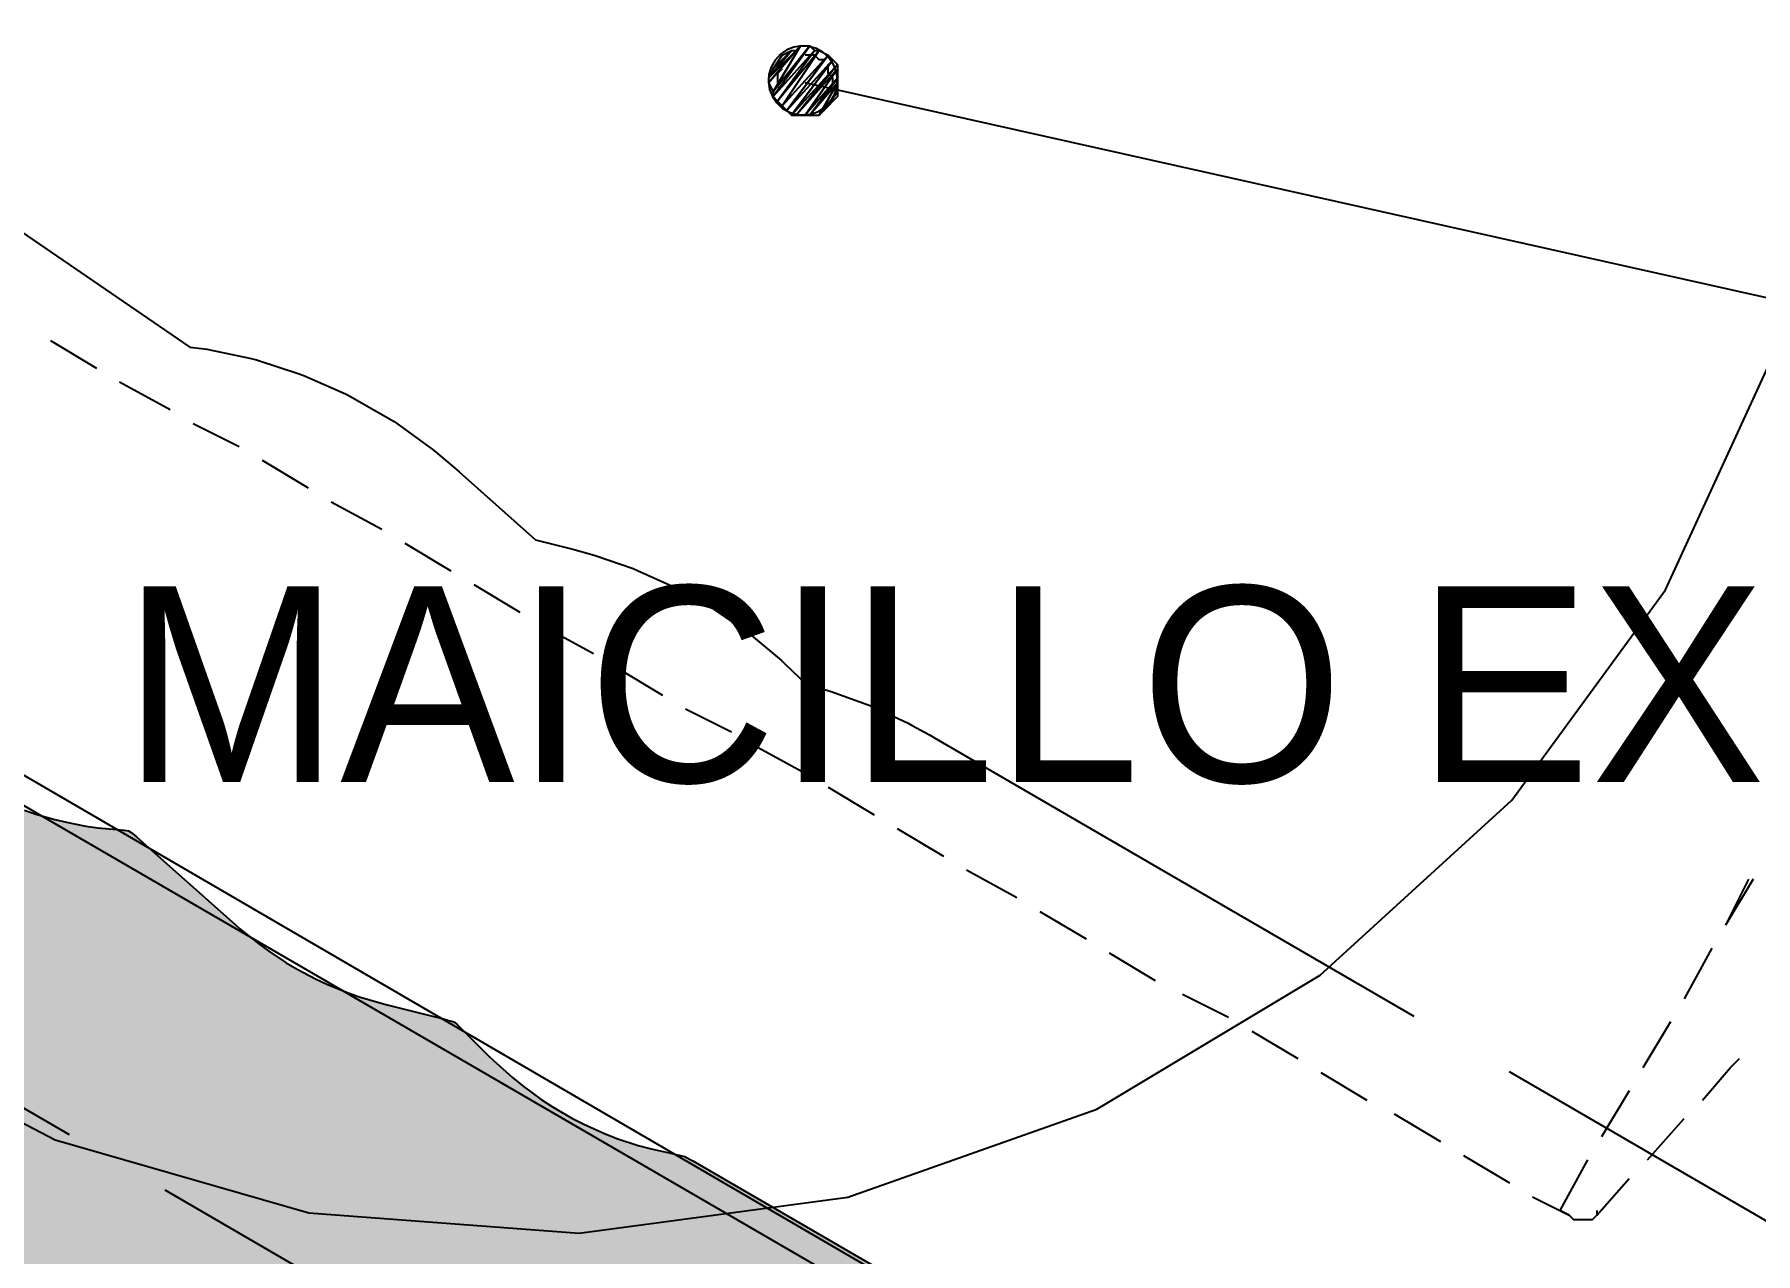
# Model space of a CAD drawing. Header units: metres. Extents: x 1 to 213, y 1 to 147.
# Drawn here: x 108.174 to 112.132, y 49.473 to 52.276 of the extents above; entities that cross this region are included whole.
import ezdxf

# ---------------------------------------------------------------- set-up
doc = ezdxf.new("R2010")
doc.units = ezdxf.units.M
doc.linetypes.add('DASHED', pattern=[1.524, 1.27, -0.254])
for name, color, linetype in [('00-BASE-ARQUITECTURA', 8, 'Continuous'), ('00-BASE-MAICILLO-EXISTENTE', 33, 'Continuous'), ('PJ-GRAVILLA', 42, 'Continuous'), ('PJ-LIMITE-JARDIN', 7, 'Continuous'), ('PJ-PROTEGIDO', 30, 'DASHED'), ('PJ-RIEGO-SECTORES', 5, 'Continuous')]:
    doc.layers.add(name, color=color, linetype=linetype)

msp = doc.modelspace()

# ---------------------------------------------------------------- hatches: boundary and pattern name
at = {"layer": 'PJ-GRAVILLA'}
h = msp.add_hatch(dxfattribs=at)
h.set_pattern_fill('GRAVEL', scale=0.03)
h.paths.add_polyline_path([(107.3332, 51.0186), (107.3393, 51.0152), (107.3455, 51.0114), (107.3517, 51.0074), (107.9627, 50.5893), (107.9742, 50.5818), (108.0189, 50.5542), (108.0428, 50.5408), (108.0836, 50.5205), (108.1087, 50.5094), (108.1512, 50.4928), (108.1771, 50.484), (108.221, 50.4714), (108.2476, 50.465), (108.2925, 50.4564), (108.3196, 50.4525), (108.3718, 50.4474), (108.3806, 50.4468), (108.3904, 50.4457), (108.3966, 50.4413), (108.4034, 50.4358), (108.4093, 50.4308), (108.6355, 50.2298), (108.6466, 50.2204), (108.6897, 50.1857), (108.713, 50.1687), (108.7532, 50.1422), (108.7781, 50.1275), (108.8206, 50.105), (108.8468, 50.0928), (108.8913, 50.0745), (108.9185, 50.0648), (108.9715, 50.0489), (108.9854, 50.045), (109.1198, 50.0114), (109.1263, 50.0096), (109.1337, 50.0074), (109.14, 50.0052), (109.1451, 50.0009), (109.1508, 49.9958), (109.1557, 49.9911), (109.2184, 49.9284), (109.2296, 49.9177), (109.2737, 49.878), (109.2978, 49.8584), (109.3395, 49.828), (109.3655, 49.811), (109.4101, 49.7851), (109.4376, 49.7709), (109.4847, 49.7497), (109.5136, 49.7384), (109.5626, 49.7222), (109.5925, 49.7139), (109.6336, 49.7049), (109.6632, 49.6982), (109.6694, 49.6965), (109.6752, 49.6938), (109.6823, 49.69), (109.6883, 49.6868), (111.9893, 48.3507), (112.0025, 48.3435), (112.0534, 48.3172), (112.0807, 48.3048), (112.1271, 48.2865), (112.1555, 48.2769), (112.2034, 48.2633), (112.2326, 48.2566), (112.2817, 48.2478), (112.3114, 48.244), (112.3611, 48.2402), (112.3911, 48.2394), (112.4409, 48.2405), (112.4708, 48.2427), (112.5203, 48.2488), (112.5498, 48.254), (112.5984, 48.265), (112.6272, 48.2731), (112.6745, 48.2889), (112.7024, 48.2998), (112.7479, 48.3202), (112.7746, 48.3339), (112.8178, 48.3587), (112.8429, 48.375), (112.8835, 48.404), (112.9069, 48.4227), (112.9443, 48.4556), (112.9658, 48.4765), (112.9997, 48.513), (113.019, 48.536), (113.0491, 48.5757), (113.066, 48.6004), (113.092, 48.643), (113.1064, 48.6692), (113.128, 48.7142), (113.1397, 48.7417), (113.1568, 48.7886), (113.1656, 48.8172), (113.1779, 48.8655), (113.1838, 48.8949), (113.1913, 48.9442), (113.1943, 48.974), (113.1971, 49.0313), (113.1975, 49.0462), (113.1975, 49.0562), (113.1977, 49.0638), (113.1981, 49.0719), (113.1989, 49.0793), (113.2055, 49.0825), (113.213, 49.0858), (113.22, 49.0886), (113.3248, 49.1279), (113.338, 49.1332), (113.388, 49.1547), (113.4135, 49.1672), (113.455, 49.1899), (113.4793, 49.2047), (113.5185, 49.2313), (113.5412, 49.2483), (113.5777, 49.2784), (113.5987, 49.2976), (113.6322, 49.331), (113.6513, 49.352), (113.686, 49.394), (113.6948, 49.4052), (113.801, 49.5467), (113.8055, 49.5525), (113.8108, 49.5588), (113.8156, 49.5641), (113.8224, 49.5665), (113.8303, 49.5689), (113.8373, 49.5709), (113.9694, 49.6039), (113.9764, 49.6055), (113.9842, 49.607), (113.9912, 49.6081), (113.9978, 49.6058), (114.0053, 49.6029), (114.0118, 49.6002), (114.7641, 49.2659), (114.7706, 49.2628), (114.7778, 49.2591), (114.784, 49.2556), (114.7873, 49.2493), (114.7907, 49.2419), (114.7935, 49.2353), (114.8642, 49.0587), (114.8668, 49.0515), (114.8696, 49.0434), (114.8717, 49.0362), (114.8685, 49.0294), (114.8645, 49.0219), (114.8607, 49.0152), (114.8411, 48.9826), (114.8338, 48.9698), (114.8071, 48.9198), (114.7945, 48.893), (114.7756, 48.8475), (114.7657, 48.8197), (114.7514, 48.7725), (114.7442, 48.7438), (114.7347, 48.6955), (114.7304, 48.6662), (114.7256, 48.6172), (114.7242, 48.5876), (114.7244, 48.5384), (114.7259, 48.5088), (114.7308, 48.4598), (114.7353, 48.4306), (114.745, 48.3823), (114.7523, 48.3536), (114.7668, 48.3065), (114.7768, 48.2787), (114.7959, 48.2333), (114.8086, 48.2066), (114.832, 48.1632), (114.8474, 48.1379), (114.8749, 48.0971), (114.8927, 48.0734), (114.9289, 48.0298), (114.9386, 48.0187), (115.0225, 47.9272), (115.033, 47.9163), (115.0741, 47.8757), (115.0966, 47.8557), (115.1357, 47.8242), (115.1601, 47.8064), (115.2022, 47.779), (115.2282, 47.7639), (115.2796, 47.7373), (115.2931, 47.7308), (116.0857, 47.3705), (116.0926, 47.3671), (116.1002, 47.3632), (116.1068, 47.3594), (116.1099, 47.3525), (116.113, 47.3445), (116.1156, 47.3372), (116.1884, 47.1188), (116.1907, 47.1115), (116.193, 47.103), (116.1947, 47.0956), (116.1964, 47.0813), (116.1964, 47.0807), (116.2029, 47.0248), (116.2077, 46.9958), (116.2181, 46.9479), (116.2257, 46.9195), (116.2407, 46.8729), (116.251, 46.8454), (116.2705, 46.8005), (116.2835, 46.7742), (116.3073, 46.7314), (116.3228, 46.7064), (116.3507, 46.6662), (116.3685, 46.6429), (116.4002, 46.6055), (116.4203, 46.5841), (116.4554, 46.55), (116.4775, 46.5306), (116.5158, 46.5002), (116.5397, 46.4831), (116.5808, 46.4565), (116.6063, 46.4418), (116.6498, 46.4194), (116.6765, 46.4072), (116.722, 46.3892), (116.7498, 46.3797), (116.7969, 46.3662), (116.8255, 46.3595), (116.8651, 46.3522), (116.8948, 46.3466), (116.9013, 46.3451), (116.9071, 46.3419), (116.9139, 46.3378), (116.9197, 46.3342), (117.713, 45.8053), (117.7266, 45.7967), (117.7796, 45.7653), (117.8082, 45.7505), (117.8569, 45.7283), (117.8868, 45.7165), (117.9453, 45.6972), (117.9607, 45.6925), (118.0851, 45.6586), (118.0986, 45.6553), (118.1507, 45.6436), (118.1782, 45.6388), (118.2243, 45.6329), (118.252, 45.6307), (118.2984, 45.6291), (118.3263, 45.6295), (118.3727, 45.6322), (118.4004, 45.6351), (118.4463, 45.6422), (118.4736, 45.6477), (118.5254, 45.6606), (118.5389, 45.6643), (119.4801, 45.9467), (119.4938, 45.9512), (119.5457, 45.9695), (119.5723, 45.9804), (119.6157, 46.0005), (119.6412, 46.0139), (119.6824, 46.0381), (119.7065, 46.0538), (119.7511, 46.0861), (119.7625, 46.0948), (120.5867, 46.7542), (120.5972, 46.763), (120.6369, 46.7978), (120.6567, 46.817), (120.6883, 46.8503), (120.7063, 46.8711), (120.7347, 46.9072), (120.7507, 46.9296), (120.7756, 46.9682), (120.7895, 46.992), (120.814, 47.0387), (120.8202, 47.0511), (121.0014, 47.4395), (121.0065, 47.451), (121.025, 47.4954), (121.0337, 47.519), (121.0465, 47.5589), (121.0532, 47.5831), (121.064, 47.63), (121.0666, 47.6423), (121.1583, 48.1314), (121.1605, 48.1444), (121.1676, 48.1945), (121.1701, 48.2208), (121.1725, 48.2647), (121.1727, 48.2911), (121.171, 48.3417), (121.1702, 48.3549), (121.0566, 49.7941), (121.0551, 49.8086), (121.048, 49.8638), (121.043, 49.8923), (121.0322, 49.9395), (121.0244, 49.9675), (121.0069, 50.0203), (121.0019, 50.034), (120.8804, 50.348), (120.8746, 50.3618), (120.8514, 50.414), (120.8379, 50.4406), (120.8133, 50.4837), (120.7973, 50.5088), (120.7685, 50.5493), (120.7501, 50.5727), (120.7174, 50.6101), (120.6967, 50.6316), (120.6605, 50.6656), (120.6378, 50.6849), (120.5984, 50.7151), (120.5739, 50.7321), (120.5317, 50.7583), (120.5056, 50.7727), (120.4611, 50.7946), (120.4337, 50.8063), (120.3872, 50.8237), (120.3587, 50.8327), (120.3107, 50.8453), (120.2815, 50.8514), (120.2325, 50.8592), (120.2029, 50.8624), (120.1533, 50.8653), (120.1235, 50.8656), (120.0739, 50.8635), (120.0442, 50.8608), (119.995, 50.8538), (119.9658, 50.8482), (119.9175, 50.8364), (119.889, 50.8279), (119.8421, 50.8114), (119.8146, 50.8), (119.7696, 50.7789), (119.7433, 50.765), (119.6943, 50.7357), (119.6816, 50.7277), (119.4782, 50.5921), (119.4722, 50.5883), (119.4654, 50.5842), (119.4592, 50.5809), (119.4527, 50.5834), (119.4455, 50.5866), (119.439, 50.5896), (119.1273, 50.7455), (119.1208, 50.7489), (119.1137, 50.7529), (119.1076, 50.7568), (119.1054, 50.7636), (119.1031, 50.7714), (119.1013, 50.7785), (119.0566, 50.9723), (119.0529, 50.9865), (119.0377, 51.0405), (119.0283, 51.0683), (119.0105, 51.1137), (118.9985, 51.1405), (118.9764, 51.184), (118.9618, 51.2094), (118.9355, 51.2505), (118.9186, 51.2744), (118.8884, 51.3127), (118.8692, 51.3349), (118.8354, 51.3701), (118.8141, 51.3902), (118.7771, 51.422), (118.754, 51.44), (118.714, 51.468), (118.6892, 51.4836), (118.6467, 51.5076), (118.6205, 51.5207), (118.5759, 51.5404), (118.5485, 51.5509), (118.5022, 51.5662), (118.4739, 51.574), (118.4263, 51.5846), (118.3975, 51.5896), (118.349, 51.5956), (118.3198, 51.5978), (118.271, 51.599), (118.2417, 51.5983), (118.1931, 51.5947), (118.164, 51.5912), (118.1159, 51.5829), (118.0873, 51.5765), (118.0402, 51.5636), (118.0124, 51.5545), (117.9668, 51.537), (117.94, 51.5252), (117.8964, 51.5034), (117.8708, 51.4891), (117.8404, 51.4699), (117.834, 51.4662), (117.8276, 51.463), (117.8203, 51.4649), (117.8123, 51.4674), (117.805, 51.4699), (117.6663, 51.522), (117.6526, 51.5267), (117.5997, 51.5437), (117.5717, 51.5512), (117.5246, 51.5614), (117.496, 51.5662), (117.4481, 51.5719), (117.4192, 51.5739), (117.3709, 51.5748), (117.3419, 51.574), (117.2866, 51.5698), (117.2722, 51.5684), (117.1448, 51.5525), (117.1376, 51.5517), (117.1296, 51.5511), (117.1225, 51.5509), (117.1165, 51.5546), (117.1098, 51.5591), (117.1039, 51.5633), (116.9634, 51.6687), (116.9579, 51.673), (116.9519, 51.678), (116.9468, 51.6826), (116.9443, 51.689), (116.9418, 51.6965), (116.9397, 51.7031), (116.9273, 51.7464), (116.9229, 51.7607), (116.9044, 51.8149), (116.8934, 51.8426), (116.8728, 51.8879), (116.859, 51.9144), (116.834, 51.9574), (116.8177, 51.9825), (116.7885, 52.0228), (116.7698, 52.046), (116.7367, 52.0832), (116.7158, 52.1045), (116.6737, 52.1433), (116.6625, 52.1532), (116.611, 52.1961), (116.6054, 52.201), (116.5994, 52.2065), (116.5944, 52.2116), (116.5945, 52.2189), (116.5949, 52.227), (116.5956, 52.2344), (116.6345, 52.5844), (116.6355, 52.5918), (116.6368, 52.6), (116.6383, 52.6071), (116.6445, 52.611), (116.6517, 52.615), (116.6583, 52.6185), (116.8802, 52.7295), (116.887, 52.7327), (116.895, 52.7362), (116.902, 52.7389), (116.9095, 52.7401), (116.9253, 52.7418), (116.9402, 52.7438), (116.997, 52.753), (117.0264, 52.7592), (117.0747, 52.772), (117.1033, 52.7812), (117.1502, 52.7988), (117.1777, 52.8108), (117.2225, 52.833), (117.2487, 52.8476), (117.2911, 52.8742), (117.3157, 52.8914), (117.3552, 52.9221), (117.378, 52.9417), (117.4143, 52.9761), (117.435, 52.9979), (117.4676, 53.0358), (117.486, 53.0595), (117.5147, 53.1005), (117.5306, 53.126), (117.555, 53.1696), (117.5684, 53.1966), (117.5883, 53.2424), (117.5989, 53.2705), (117.6141, 53.3182), (117.6218, 53.3472), (117.6322, 53.3961), (117.637, 53.4258), (117.6424, 53.4755), (117.6442, 53.5055), (117.6447, 53.5555), (117.6435, 53.5855), (117.6389, 53.6353), (117.6347, 53.6651), (117.6252, 53.7142), (117.618, 53.7433), (117.6037, 53.7912), (117.5936, 53.8195), (117.5745, 53.8658), (117.5617, 53.8929), (117.5381, 53.937), (117.5226, 53.9628), (117.4947, 54.0043), (117.4767, 54.0283), (117.44, 54.0727), (117.4301, 54.084), (117.18, 54.3568), (117.1758, 54.3617), (117.171, 54.3674), (117.1671, 54.3725), (117.1636, 54.3779), (117.1599, 54.3843), (117.1568, 54.3899), (116.736, 55.1893), (116.7328, 55.1958), (116.7293, 55.2033), (116.7266, 55.21), (116.7259, 55.2172), (116.7255, 55.2254), (116.7253, 55.2327), (116.7253, 55.4047), (116.7255, 55.4127), (116.726, 55.4218), (116.7268, 55.4298), (116.7302, 55.437), (116.7344, 55.4451), (116.7383, 55.4521), (117.555, 56.8241), (117.5623, 56.8372), (117.5892, 56.8878), (117.6018, 56.915), (117.6207, 56.9611), (117.6306, 56.9893), (117.6447, 57.0371), (117.6517, 57.0662), (117.661, 57.1152), (117.6651, 57.1448), (117.6695, 57.1945), (117.6707, 57.2244), (117.6701, 57.2742), (117.6682, 57.3041), (117.6626, 57.3536), (117.6578, 57.3832), (117.6474, 57.4319), (117.6396, 57.4608), (117.6244, 57.5083), (117.6138, 57.5362), (117.5939, 57.5819), (117.5805, 57.6087), (117.5562, 57.6522), (117.5402, 57.6776), (117.5117, 57.7184), (117.4933, 57.742), (117.4608, 57.7798), (117.4402, 57.8015), (117.404, 57.8358), (117.3814, 57.8553), (117.3361, 57.8905), (117.324, 57.8994), (116.7176, 58.3239), (116.7049, 58.3323), (116.6554, 58.3634), (116.6287, 58.3783), (116.5831, 58.4007), (116.5551, 58.4128), (116.5075, 58.4305), (116.4783, 58.4397), (116.4292, 58.4525), (116.3993, 58.4587), (116.349, 58.4664), (116.3187, 58.4695), (116.2807, 58.4715), (116.2478, 58.4734), (116.2408, 58.4742), (116.2352, 58.4787), (116.2291, 58.4843), (116.2237, 58.4894), (116.0809, 58.6322), (116.0709, 58.6417), (116.0319, 58.6773), (116.0107, 58.695), (115.9741, 58.7227), (115.9513, 58.7383), (115.9123, 58.7625), (115.8882, 58.7759), (115.8472, 58.7965), (115.822, 58.8077), (115.7792, 58.8243), (115.7531, 58.8332), (115.7089, 58.8458), (115.6821, 58.8522), (115.6302, 58.8621), (115.6166, 58.8644), (115.6004, 58.8667), (115.5936, 58.8678), (115.5859, 58.8693), (115.5793, 58.8708), (115.574, 58.8752), (115.5683, 58.8805), (115.5633, 58.8852), (115.4182, 59.0303), (115.4058, 59.0421), (115.3567, 59.0858), (115.3299, 59.1071), (115.2832, 59.14), (115.2541, 59.1581), (115.1965, 59.1896), (115.1812, 59.1973), (114.4967, 59.5216), (114.4903, 59.5248), (114.4831, 59.5286), (114.477, 59.5323), (114.4713, 59.5364), (114.4649, 59.5416), (114.4595, 59.5462), (114.3097, 59.6793), (114.2987, 59.6886), (114.2556, 59.7234), (114.2322, 59.7404), (114.192, 59.7669), (114.1671, 59.7816), (114.1245, 59.8041), (114.0983, 59.8164), (114.0538, 59.8346), (114.0265, 59.8443), (113.9804, 59.8582), (113.9523, 59.8652), (113.9051, 59.8746), (113.8765, 59.8789), (113.8198, 59.8845), (113.8192, 59.8846), (113.8154, 59.8854), (113.8087, 59.8892), (113.8013, 59.8939), (113.7949, 59.8983), (112.908, 60.5317), (112.9021, 60.5362), (112.8957, 60.5413), (112.8902, 60.5461), (112.8905, 60.5533), (112.8913, 60.5614), (112.8922, 60.5688), (112.9293, 60.8286), (112.9307, 60.8367), (112.9325, 60.8457), (112.9345, 60.8536), (112.9381, 60.8608), (112.9427, 60.8688), (112.9469, 60.8757), (113.0235, 60.9937), (113.0277, 60.9996), (113.035, 61), (119.5964, 61), (119.6036, 60.9996), (119.6066, 60.9931), (119.9244, 60.1987), (119.9311, 60.183), (119.9623, 60.1163), (119.97, 60.1011), (120.8555, 58.4564), (120.8599, 58.4476), (120.8777, 58.4086), (120.8815, 58.3994), (121.4588, 56.8738), (121.464, 56.8609), (121.4854, 56.8116), (121.4977, 56.7864), (121.5235, 56.7394), (121.5305, 56.7273), (121.9603, 56.024), (121.9641, 56.0174), (121.9683, 56.0097), (121.9749, 55.996), (121.9783, 55.9879), (121.981, 55.9808), (122.3396, 54.9848), (122.3451, 54.9707), (122.3676, 54.9169), (122.3807, 54.8894), (122.4086, 54.8382), (122.4162, 54.825), (122.843, 54.1265), (122.8466, 54.1203), (122.8506, 54.1131), (122.8568, 54.1003), (122.8601, 54.0928), (122.8627, 54.0862), (123.2295, 53.1082), (123.2371, 53.0897), (123.2727, 53.011), (123.2816, 52.9932), (123.9021, 51.8348), (123.9054, 51.8282), (123.909, 51.8206), (123.9118, 51.8139), (123.9125, 51.8066), (123.913, 51.7982), (123.913, 51.7955), (123.9133, 51.7884), (123.9162, 51.7285), (123.919, 51.6996), (123.926, 51.6517), (123.9316, 51.6232), (123.9432, 51.5762), (123.9515, 51.5484), (123.9676, 51.5028), (123.9786, 51.4759), (124.0021, 51.4254), (124.0086, 51.4124), (124.785, 49.9371), (124.7881, 49.931), (124.7914, 49.9239), (124.7966, 49.9113), (124.7993, 49.9039), (124.8015, 49.8974), (124.9935, 49.283), (124.9975, 49.271), (125.0139, 49.2255), (125.0235, 49.202), (125.0436, 49.158), (125.0491, 49.1466), (126.1499, 46.9875), (126.1535, 46.9798), (126.1575, 46.9708), (126.1634, 46.955), (126.1663, 46.9456), (126.1686, 46.9374), (126.2469, 46.6243), (126.2506, 46.6109), (126.2659, 46.5599), (126.2751, 46.5336), (126.2924, 46.4907), (126.3041, 46.4654), (126.3253, 46.4243), (126.3392, 46.4002), (126.3642, 46.3612), (126.3802, 46.3385), (126.413, 46.2964), (126.4218, 46.2857), (126.5433, 46.144), (126.5481, 46.1381), (126.5534, 46.1312), (126.5577, 46.125), (126.5607, 46.118), (126.5637, 46.1099), (126.5662, 46.1027), (126.7558, 45.4957), (126.7602, 45.4829), (126.7779, 45.4341), (126.7882, 45.4091), (126.8102, 45.3621), (126.8163, 45.35), (127.696, 43.6742), (127.6989, 43.6685), (127.7021, 43.6618), (127.7046, 43.6558), (127.7065, 43.6497), (127.7085, 43.6426), (127.7101, 43.6365), (127.7933, 43.2756), (127.7968, 43.262), (127.8113, 43.2102), (127.8202, 43.1836), (127.837, 43.1399), (127.8482, 43.1143), (127.869, 43.0724), (127.8827, 43.0479), (127.9073, 43.0081), (127.9232, 42.985), (127.9556, 42.9421), (127.9643, 42.9311), (128.0427, 42.8371), (128.0475, 42.831), (128.0526, 42.8242), (128.0568, 42.818), (128.0566, 42.8104), (128.056, 42.8019), (128.0553, 42.7942), (128.017, 42.4883), (128.0159, 42.4812), (128.0146, 42.4736), (128.0131, 42.4668), (128.0062, 42.4661), (127.9985, 42.4658), (127.9913, 42.4656), (109.2517, 42.4656), (109.2444, 42.4658), (109.2363, 42.4662), (109.2292, 42.4669), (109.2232, 42.4708), (109.2166, 42.4755), (109.2109, 42.4799), (109.0253, 42.6284), (109.02, 42.6328), (109.0141, 42.638), (109.0092, 42.6427), (109.0064, 42.6488), (109.0034, 42.6561), (109.0009, 42.6625), (107.0767, 47.9977), (107.0742, 48.0054), (107.0715, 48.0143), (107.0696, 48.0221), (107.0685, 48.0302), (107.0678, 48.0395), (107.0675, 48.0476), (107.0245, 50.0673), (107.0245, 50.0758), (107.0249, 50.0856), (107.0257, 50.0941), (107.0274, 50.1025), (107.03, 50.112), (107.0325, 50.1202), (107.3253, 50.9985), (107.3277, 51.0054), (107.3304, 51.0123), (107.3332, 51.0186)])

# ---------------------------------------------------------------- linework, layer by layer
at = {"layer": '00-BASE-ARQUITECTURA'}
for points in [[(107.3643, 50.9587), (112.5078, 47.9742), (118.0218, 57.5098), (112.8253, 60.5155)], [(107.3961, 51.0116), (112.4867, 48.0483), (117.9371, 57.4886), (112.7936, 60.4626)], [(108.3678, 55.3589), (107.8019, 55.0975), (107.3144, 54.7354), (106.9148, 54.289), (106.6126, 53.7744), (106.4174, 53.208), (106.3386, 52.6059), (106.3859, 51.9843), (106.5599, 51.3858), (106.8451, 50.8497), (107.2268, 50.3879), (107.6905, 50.0122), (108.2214, 49.7346), (108.805, 49.5668), (109.4266, 49.5207), (110.0444, 49.6033), (110.6171, 49.8052), (111.1308, 50.1137), (111.5715, 50.5161), (111.9253, 50.9996), (112.1784, 51.5516), (112.3168, 52.1593)], [(109.8726, 52.1441), (109.9361, 52.2499), (109.862, 52.1652), (109.8726, 52.1441)], [(109.9361, 52.2499), (109.862, 52.1652), (109.9255, 52.2393), (109.9361, 52.2499)], [(109.8946, 52.1064), (109.9106, 52.0973), (109.9276, 52.0923), (109.945, 52.0912), (109.9622, 52.0939), (109.9784, 52.1003), (109.9931, 52.1103), (110.0055, 52.1238), (110.0146, 52.1397), (110.0196, 52.1567), (110.0207, 52.1742), (110.018, 52.1913), (110.0116, 52.2076), (110.0016, 52.2222), (109.9881, 52.2347), (109.9722, 52.2437), (109.9552, 52.2487), (109.9377, 52.2498), (109.9206, 52.2471), (109.9043, 52.2407), (109.8897, 52.2307), (109.8772, 52.2173), (109.8682, 52.2013), (109.8632, 52.1843), (109.8621, 52.1669), (109.8648, 52.1497), (109.8712, 52.1334), (109.8812, 52.1188), (109.8946, 52.1064)], [(109.9678, 52.2393), (109.8726, 52.1335), (109.9573, 52.2499), (109.9678, 52.2393)], [(109.8726, 52.1335), (109.9573, 52.2499), (109.8726, 52.1335)], [(109.9573, 52.2499), (109.8726, 52.1335), (109.9573, 52.2499)], [(109.8726, 52.1335), (109.9573, 52.2499), (109.8726, 52.1441), (109.8726, 52.1335)], [(109.9573, 52.2499), (109.8726, 52.1441), (109.9361, 52.2499), (109.9573, 52.2499)], [(109.8726, 52.1441), (109.9361, 52.2499), (109.8726, 52.1441)], [(109.9361, 52.2499), (109.8726, 52.1441), (109.9361, 52.2499)], [(109.862, 52.1652), (109.9255, 52.2393), (109.862, 52.1652)], [(109.9255, 52.2393), (109.862, 52.1652), (109.9255, 52.2393)], [(109.862, 52.1652), (109.9255, 52.2393), (109.862, 52.1758), (109.862, 52.1652)], [(109.9255, 52.2393), (109.862, 52.1758), (109.9149, 52.2393), (109.9255, 52.2393)], [(109.862, 52.1758), (109.9149, 52.2393), (109.862, 52.1758)], [(109.9149, 52.2393), (109.862, 52.1758), (109.9149, 52.2393)], [(109.862, 52.1758), (109.9149, 52.2393), (109.8726, 52.197), (109.862, 52.1758)], [(109.8832, 52.1229), (109.9678, 52.2393), (109.8726, 52.1335), (109.8832, 52.1229)], [(109.9149, 52.2393), (109.8726, 52.197), (109.8938, 52.2287), (109.9149, 52.2393)], [(109.8726, 52.197), (109.8938, 52.2287), (109.8726, 52.197)], [(109.8938, 52.2287), (109.8726, 52.197), (109.8938, 52.2287)], [(109.8938, 52.1123), (109.9784, 52.2393), (109.8832, 52.1229), (109.8938, 52.1123)], [(109.9784, 52.2393), (109.8832, 52.1229), (109.9678, 52.2393), (109.9784, 52.2393)], [(109.8832, 52.1229), (109.9678, 52.2393), (109.8832, 52.1229)], [(109.9678, 52.2393), (109.8832, 52.1229), (109.9678, 52.2393)], [(109.9996, 52.2287), (109.8938, 52.1123), (109.9784, 52.2393), (109.9996, 52.2287)], [(109.8938, 52.1123), (109.9784, 52.2393), (109.8938, 52.1123)], [(109.9784, 52.2393), (109.8938, 52.1123), (109.9784, 52.2393)], [(109.9043, 52.1017), (109.9996, 52.2287), (109.8938, 52.1123), (109.9043, 52.1017)], [(110.0102, 52.2181), (109.9043, 52.1017), (109.9996, 52.2287), (110.0102, 52.2181)], [(109.9043, 52.1017), (109.9996, 52.2287), (109.9043, 52.1017)], [(109.9996, 52.2287), (109.9043, 52.1017), (109.9996, 52.2287)], [(109.9149, 52.0911), (110.0102, 52.2181), (109.9043, 52.1017), (109.9149, 52.0911)], [(110.0207, 52.2076), (109.9149, 52.0911), (110.0102, 52.2181), (110.0207, 52.2076)], [(109.9149, 52.0911), (110.0102, 52.2181), (109.9149, 52.0911)], [(110.0102, 52.2181), (109.9149, 52.0911), (110.0102, 52.2181)], [(109.989, 52.2181), (109.9784, 52.2181), (109.9678, 52.2287), (109.9573, 52.2287), (109.9467, 52.2287)], [(109.989, 52.2181), (109.9784, 52.2181), (109.9678, 52.2287), (109.9573, 52.2287), (109.9467, 52.2287)], [(109.989, 52.2181), (109.9784, 52.2181), (109.9678, 52.2287), (109.9573, 52.2287), (109.9467, 52.2287)], [(109.989, 52.2181), (109.9784, 52.2181), (109.9678, 52.2287), (109.9573, 52.2287), (109.9467, 52.2287)], [(109.8938, 52.197), (109.8832, 52.1864), (109.8832, 52.1758), (109.8832, 52.1652), (109.8832, 52.1546)], [(109.8938, 52.197), (109.8832, 52.1864), (109.8832, 52.1758), (109.8832, 52.1652), (109.8832, 52.1546)], [(109.8938, 52.197), (109.8832, 52.1864), (109.8832, 52.1758), (109.8832, 52.1652), (109.8832, 52.1546)], [(109.8938, 52.197), (109.8832, 52.1864), (109.8832, 52.1758), (109.8832, 52.1652), (109.8832, 52.1546)], [(109.9255, 52.0911), (110.0207, 52.2076), (109.9149, 52.0911), (109.9255, 52.0911)], [(110.0207, 52.197), (109.9255, 52.0911), (110.0207, 52.2076), (110.0207, 52.197)], [(109.9255, 52.0911), (110.0207, 52.2076), (109.9255, 52.0911)], [(110.0207, 52.2076), (109.9255, 52.0911), (110.0207, 52.2076)], [(109.9467, 52.0911), (110.0207, 52.197), (109.9255, 52.0911), (109.9467, 52.0911)], [(110.0207, 52.1758), (109.9467, 52.0911), (110.0207, 52.197), (110.0207, 52.1758)], [(109.9467, 52.0911), (110.0207, 52.197), (109.9467, 52.0911)], [(110.0207, 52.197), (109.9467, 52.0911), (110.0207, 52.197)], [(109.9573, 52.0911), (110.0207, 52.1758), (109.9467, 52.0911), (109.9573, 52.0911)], [(110.0207, 52.1652), (109.9573, 52.0911), (110.0207, 52.1758), (110.0207, 52.1652)], [(109.9573, 52.0911), (110.0207, 52.1758), (109.9573, 52.0911)], [(110.0207, 52.1758), (109.9573, 52.0911), (110.0207, 52.1758)], [(110.0102, 52.1652), (110.0102, 52.1758), (109.9996, 52.1864), (109.9996, 52.197), (109.9996, 52.2076)], [(110.0102, 52.1652), (110.0102, 52.1758), (109.9996, 52.1864), (109.9996, 52.197), (109.9996, 52.2076)], [(110.0102, 52.1652), (110.0102, 52.1758), (109.9996, 52.1864), (109.9996, 52.197), (109.9996, 52.2076)], [(110.0102, 52.1652), (110.0102, 52.1758), (109.9996, 52.1864), (109.9996, 52.197), (109.9996, 52.2076)], [(115.1537, 51.0011), (109.9467, 52.1652)], [(109.9784, 52.0911), (110.0207, 52.1652), (109.9573, 52.0911), (109.9784, 52.0911)], [(110.0207, 52.1441), (109.9784, 52.0911), (110.0207, 52.1652), (110.0207, 52.1441)], [(109.9784, 52.0911), (110.0207, 52.1652), (109.9784, 52.0911)], [(110.0207, 52.1652), (109.9784, 52.0911), (110.0207, 52.1652)], [(109.989, 52.1017), (110.0207, 52.1441), (109.9784, 52.0911), (109.989, 52.1017)], [(110.0207, 52.1335), (109.989, 52.1017), (110.0207, 52.1441), (110.0207, 52.1335)], [(109.989, 52.1017), (110.0207, 52.1441), (109.989, 52.1017)], [(110.0207, 52.1441), (109.989, 52.1017), (110.0207, 52.1441)], [(109.9996, 52.1123), (110.0207, 52.1335), (109.989, 52.1017), (109.9996, 52.1123)], [(108.211, 51.5726), (108.3168, 51.5091)], [(108.211, 51.5726), (108.3168, 51.5091)], [(108.211, 51.5726), (108.3168, 51.5091)], [(108.211, 51.5726), (108.3168, 51.5091)], [(108.3698, 51.4773), (108.4862, 51.4138)], [(108.3698, 51.4773), (108.4862, 51.4138)], [(108.3698, 51.4773), (108.4862, 51.4138)], [(108.3698, 51.4773), (108.4862, 51.4138)], [(108.5391, 51.3821), (108.6449, 51.3291)], [(108.5391, 51.3821), (108.6449, 51.3291)], [(108.5391, 51.3821), (108.6449, 51.3291)], [(108.5391, 51.3821), (108.6449, 51.3291)], [(108.6978, 51.2974), (108.8037, 51.2339)], [(108.6978, 51.2974), (108.8037, 51.2339)], [(108.6978, 51.2974), (108.8037, 51.2339)], [(108.6978, 51.2974), (108.8037, 51.2339)], [(108.8566, 51.2021), (108.973, 51.1386)], [(108.8566, 51.2021), (108.973, 51.1386)], [(108.8566, 51.2021), (108.973, 51.1386)], [(108.8566, 51.2021), (108.973, 51.1386)], [(109.0259, 51.1069), (109.1318, 51.0434)], [(109.0259, 51.1069), (109.1318, 51.0434)], [(109.0259, 51.1069), (109.1318, 51.0434)], [(109.0259, 51.1069), (109.1318, 51.0434)], [(109.1847, 51.0116), (109.2905, 50.9481)], [(109.1847, 51.0116), (109.2905, 50.9481)], [(109.1847, 51.0116), (109.2905, 50.9481)], [(109.1847, 51.0116), (109.2905, 50.9481)], [(109.3434, 50.9164), (109.4598, 50.8529)], [(109.3434, 50.9164), (109.4598, 50.8529)], [(109.3434, 50.9164), (109.4598, 50.8529)], [(109.3434, 50.9164), (109.4598, 50.8529)], [(109.5127, 50.8211), (109.6186, 50.7576)], [(109.5127, 50.8211), (109.6186, 50.7576)], [(109.5127, 50.8211), (109.6186, 50.7576)], [(109.5127, 50.8211), (109.6186, 50.7576)], [(109.6715, 50.7259), (109.7773, 50.673)], [(109.6715, 50.7259), (109.7773, 50.673)], [(109.6715, 50.7259), (109.7773, 50.673)], [(109.6715, 50.7259), (109.7773, 50.673)], [(109.8303, 50.6412), (109.9467, 50.5777)], [(109.8303, 50.6412), (109.9467, 50.5777)], [(109.8303, 50.6412), (109.9467, 50.5777)], [(109.8303, 50.6412), (109.9467, 50.5777)], [(109.9996, 50.546), (110.1054, 50.4825)], [(109.9996, 50.546), (110.1054, 50.4825)], [(109.9996, 50.546), (110.1054, 50.4825)], [(109.9996, 50.546), (110.1054, 50.4825)], [(110.1583, 50.4507), (110.2642, 50.3872)], [(110.1583, 50.4507), (110.2642, 50.3872)], [(110.1583, 50.4507), (110.2642, 50.3872)], [(110.1583, 50.4507), (110.2642, 50.3872)], [(110.3171, 50.3555), (110.4335, 50.292)], [(110.3171, 50.3555), (110.4335, 50.292)], [(110.3171, 50.3555), (110.4335, 50.292)], [(110.3171, 50.3555), (110.4335, 50.292)], [(112.1162, 50.3343), (112.0633, 50.2285)], [(112.1268, 50.3343), (112.0633, 50.2285)], [(112.1162, 50.3343), (112.0633, 50.2285)], [(112.1162, 50.3343), (112.0633, 50.2285)], [(110.4864, 50.2602), (110.5923, 50.1967)], [(110.4864, 50.2602), (110.5923, 50.1967)], [(110.4864, 50.2602), (110.5923, 50.1967)], [(110.4864, 50.2602), (110.5923, 50.1967)], [(110.6452, 50.165), (110.751, 50.1015)], [(110.6452, 50.165), (110.751, 50.1015)], [(110.6452, 50.165), (110.751, 50.1015)], [(110.6452, 50.165), (110.751, 50.1015)], [(112.0316, 50.1756), (111.9681, 50.0591)], [(112.0316, 50.1756), (111.9681, 50.0591)], [(112.0316, 50.1756), (111.9681, 50.0591)], [(112.0316, 50.1756), (111.9681, 50.0591)], [(110.8145, 50.0697), (110.9203, 50.0168)], [(110.8145, 50.0697), (110.9203, 50.0168)], [(110.8145, 50.0697), (110.9203, 50.0168)], [(110.8145, 50.0697), (110.9203, 50.0168)], [(111.9363, 50.0062), (111.8728, 49.9004)], [(111.9363, 50.0062), (111.8728, 49.9004)], [(111.9363, 50.0062), (111.8728, 49.9004)], [(111.9363, 50.0062), (111.8728, 49.9004)], [(110.9733, 49.9851), (111.0791, 49.9216)], [(110.9733, 49.9851), (111.0791, 49.9216)], [(110.9733, 49.9851), (111.0791, 49.9216)], [(110.9733, 49.9851), (111.0791, 49.9216)], [(112.0104, 49.8263), (112.0739, 49.9004), (112.0951, 49.9216)], [(112.0104, 49.8263), (112.0739, 49.9004), (112.0951, 49.9216)], [(112.0104, 49.8263), (112.0739, 49.9004), (112.0951, 49.9216)], [(112.0104, 49.8263), (112.0739, 49.9004), (112.0951, 49.9216)], [(111.132, 49.8898), (111.2378, 49.8263)], [(111.132, 49.8898), (111.2378, 49.8263)], [(111.132, 49.8898), (111.2378, 49.8263)], [(111.132, 49.8898), (111.2378, 49.8263)], [(111.8411, 49.8475), (111.7776, 49.7416)], [(111.8411, 49.8475), (111.7776, 49.7416)], [(111.8411, 49.8475), (111.7776, 49.7416)], [(111.8411, 49.8475), (111.7776, 49.7416)], [(111.3013, 49.7946), (111.4072, 49.7311)], [(111.3013, 49.7946), (111.4072, 49.7311)], [(111.3013, 49.7946), (111.4072, 49.7311)], [(111.3013, 49.7946), (111.4072, 49.7311)], [(111.8834, 49.6887), (111.9681, 49.784)], [(111.8834, 49.6887), (111.9681, 49.784)], [(111.8834, 49.6887), (111.9681, 49.784)], [(111.8834, 49.6887), (111.9681, 49.784)], [(111.4601, 49.6993), (111.5659, 49.6358)], [(111.4601, 49.6993), (111.5659, 49.6358)], [(111.4601, 49.6993), (111.5659, 49.6358)], [(111.4601, 49.6993), (111.5659, 49.6358)], [(111.7458, 49.6887), (111.6823, 49.5723)], [(111.7458, 49.6887), (111.6823, 49.5723)], [(111.7458, 49.6887), (111.6823, 49.5723)], [(111.7458, 49.6887), (111.6823, 49.5723)], [(111.767, 49.5617), (111.8411, 49.6464)], [(111.767, 49.5617), (111.8411, 49.6464)], [(111.767, 49.5617), (111.8411, 49.6464)], [(111.767, 49.5617), (111.8411, 49.6464)], [(111.6188, 49.6041), (111.7035, 49.5617)], [(111.6188, 49.6041), (111.7035, 49.5617)], [(111.6188, 49.6041), (111.7035, 49.5617)], [(111.6188, 49.6041), (111.7035, 49.5617)], [(111.767, 49.5723), (111.767, 49.5617), (111.7564, 49.5511), (111.7458, 49.5511), (111.7353, 49.5511), (111.7247, 49.5511), (111.7141, 49.5511), (111.7035, 49.5617), (111.6823, 49.5723)], [(111.767, 49.5723), (111.767, 49.5617), (111.7564, 49.5511), (111.7458, 49.5511), (111.7353, 49.5511), (111.7247, 49.5511), (111.7141, 49.5511), (111.7035, 49.5617), (111.6823, 49.5723)], [(111.767, 49.5723), (111.767, 49.5617), (111.7564, 49.5511), (111.7458, 49.5511), (111.7353, 49.5511), (111.7247, 49.5511), (111.7141, 49.5511), (111.7035, 49.5617), (111.6823, 49.5723)], [(111.767, 49.5723), (111.767, 49.5617), (111.7564, 49.5511), (111.7458, 49.5511), (111.7353, 49.5511), (111.7247, 49.5511), (111.7141, 49.5511), (111.7035, 49.5617), (111.6823, 49.5723)]]:
    msp.add_lwpolyline(points, dxfattribs=at)
at = {"layer": 'PJ-LIMITE-JARDIN'}
msp.add_lwpolyline([(108.1512, 50.4928), (108.1771, 50.484), (108.221, 50.4714), (108.2476, 50.465), (108.2925, 50.4564), (108.3196, 50.4525), (108.3718, 50.4474), (108.3806, 50.4468), (108.3904, 50.4457), (108.3966, 50.4413), (108.4034, 50.4358), (108.4093, 50.4308), (108.6355, 50.2298), (108.6466, 50.2204), (108.6897, 50.1857), (108.713, 50.1687), (108.7532, 50.1422), (108.7781, 50.1275), (108.8206, 50.105), (108.8468, 50.0928), (108.8913, 50.0745), (108.9185, 50.0648), (108.9715, 50.0489), (108.9854, 50.045), (109.1198, 50.0114), (109.1263, 50.0096), (109.1337, 50.0074), (109.14, 50.0052), (109.1451, 50.0009), (109.1508, 49.9958), (109.1557, 49.9911), (109.2184, 49.9284), (109.2296, 49.9177), (109.2737, 49.878), (109.2978, 49.8584), (109.3395, 49.828), (109.3655, 49.811), (109.4101, 49.7851), (109.4376, 49.7709), (109.4847, 49.7497), (109.5136, 49.7384), (109.5626, 49.7222), (109.5925, 49.7139), (109.6336, 49.7049), (109.6632, 49.6982), (109.6694, 49.6965), (109.6752, 49.6938), (109.6823, 49.69), (109.6883, 49.6868), (111.9893, 48.3507)], dxfattribs=at)
at = {"layer": 'PJ-PROTEGIDO'}
for points in [[(107.9811, 51.9338), (108.5314, 51.5573), (108.5584, 51.5545), (108.5707, 51.5525), (108.6723, 51.5311), (108.6843, 51.5279), (108.7831, 51.4961), (108.7947, 51.4917), (108.8896, 51.4499), (108.9008, 51.4443), (108.9909, 51.3928), (109.0013, 51.3861), (109.0856, 51.3255), (109.0953, 51.3178), (109.135, 51.2843), (109.1505, 51.2705), (109.3263, 51.1143), (109.4122, 51.0928), (109.4556, 51.0809), (109.466, 51.0778), (109.551, 51.0482), (109.5611, 51.0442), (109.6431, 51.007), (109.6527, 51.0021), (109.7311, 50.9578), (109.7402, 50.952), (109.8143, 50.9008), (109.8229, 50.8943), (109.892, 50.8366), (109.9, 50.8293), (109.9325, 50.7982), (109.9498, 50.7809), (109.996, 50.7688), (110.0064, 50.7656), (110.0912, 50.7351), (110.1013, 50.731), (110.183, 50.6929), (110.1926, 50.6879), (110.2321, 50.6661), (110.2477, 50.657), (112.1762, 49.5373)], [(112.2087, 47.4511), (107.0587, 50.4411)]]:
    msp.add_lwpolyline(points, dxfattribs=at)
at = {"layer": 'PJ-RIEGO-SECTORES'}
msp.add_lwpolyline([(108.1512, 50.4928), (108.1771, 50.484), (108.221, 50.4714), (108.2476, 50.465), (108.2925, 50.4564), (108.3196, 50.4525), (108.3718, 50.4474), (108.3806, 50.4468), (108.3904, 50.4457), (108.3966, 50.4413), (108.4034, 50.4358), (108.4093, 50.4308), (108.6355, 50.2298), (108.6466, 50.2204), (108.6897, 50.1857), (108.713, 50.1687), (108.7532, 50.1422), (108.7781, 50.1275), (108.8206, 50.105), (108.8468, 50.0928), (108.8913, 50.0745), (108.9185, 50.0648), (108.9715, 50.0489), (108.9854, 50.045), (109.1198, 50.0114), (109.1263, 50.0096), (109.1337, 50.0074), (109.14, 50.0052), (109.1451, 50.0009), (109.1508, 49.9958), (109.1557, 49.9911), (109.2184, 49.9284), (109.2296, 49.9177), (109.2737, 49.878), (109.2978, 49.8584), (109.3395, 49.828), (109.3655, 49.811), (109.4101, 49.7851), (109.4376, 49.7709), (109.4847, 49.7497), (109.5136, 49.7384), (109.5626, 49.7222), (109.5925, 49.7139), (109.6336, 49.7049), (109.6632, 49.6982), (109.6694, 49.6965), (109.6752, 49.6938), (109.6823, 49.69), (109.6883, 49.6868), (111.9893, 48.3507)], dxfattribs=at)

# ---------------------------------------------------------------- texts
at = {"layer": '00-BASE-MAICILLO-EXISTENTE'}
msp.add_text('MAICILLO EXISTENTE - SE MANTIENE (PATIO TRASERO / ESTACIONAMIENTOS)', height=0.45, dxfattribs=at).set_placement((108.3759, 50.5574))

doc.saveas('drawing.dxf')
